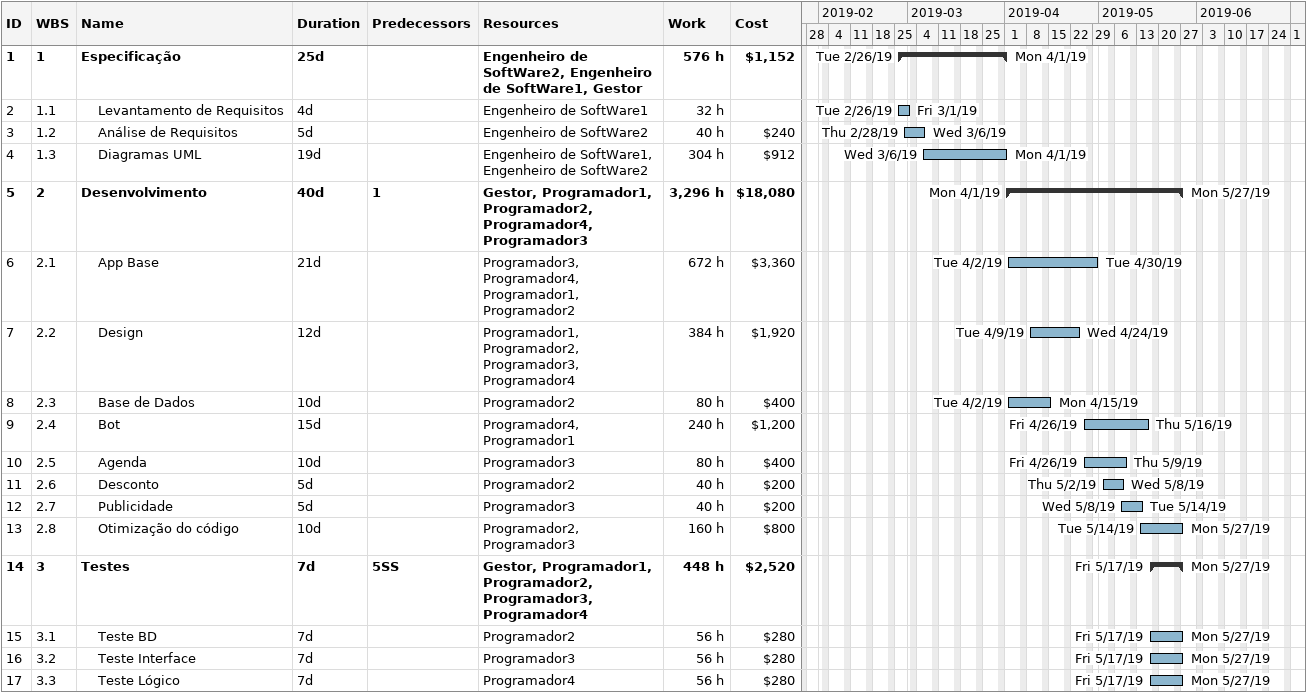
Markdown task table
| ID | WBS | Task | Duration | Start | Finish | Predecessors | Resources | Work (h) | Cost ($) |
|---|---|---|---|---|---|---|---|---|---|
| 1 | 1 | **Especificação** | 25d | 2019-02-26 | 2019-04-01 |  | Engenheiro de SoftWare2, Engenheiro de SoftWare1, Gestor | 576 | 1152 |
| 2 | 1.1 | Levantamento de Requisitos | 4d | 2019-02-26 | 2019-03-01 |  | Engenheiro de SoftWare1 | 32 |  |
| 3 | 1.2 | Análise de Requisitos | 5d | 2019-02-28 | 2019-03-06 |  | Engenheiro de SoftWare2 | 40 | 240 |
| 4 | 1.3 | Diagramas UML | 19d | 2019-03-06 | 2019-04-01 |  | Engenheiro de SoftWare1, Engenheiro de SoftWare2 | 304 | 912 |
| 5 | 2 | **Desenvolvimento** | 40d | 2019-04-01 | 2019-05-27 | 1 | Gestor, Programador1, Programador2, Programador4, Programador3 | 3296 | 18080 |
| 6 | 2.1 | App Base | 21d | 2019-04-02 | 2019-04-30 |  | Programador3, Programador4, Programador1, Programador2 | 672 | 3360 |
| 7 | 2.2 | Design | 12d | 2019-04-09 | 2019-04-24 |  | Programador1, Programador2, Programador3, Programador4 | 384 | 1920 |
| 8 | 2.3 | Base de Dados | 10d | 2019-04-02 | 2019-04-15 |  | Programador2 | 80 | 400 |
| 9 | 2.4 | Bot | 15d | 2019-04-26 | 2019-05-16 |  | Programador4, Programador1 | 240 | 1200 |
| 10 | 2.5 | Agenda | 10d | 2019-04-26 | 2019-05-09 |  | Programador3 | 80 | 400 |
| 11 | 2.6 | Desconto | 5d | 2019-05-02 | 2019-05-08 |  | Programador2 | 40 | 200 |
| 12 | 2.7 | Publicidade | 5d | 2019-05-08 | 2019-05-14 |  | Programador3 | 40 | 200 |
| 13 | 2.8 | Otimização do código | 10d | 2019-05-14 | 2019-05-27 |  | Programador2, Programador3 | 160 | 800 |
| 14 | 3 | **Testes** | 7d | 2019-05-17 | 2019-05-27 | 5SS | Gestor, Programador1, Programador2, Programador3, Programador4 | 448 | 2520 |
| 15 | 3.1 | Teste BD | 7d | 2019-05-17 | 2019-05-27 |  | Programador2 | 56 | 280 |
| 16 | 3.2 | Teste Interface | 7d | 2019-05-17 | 2019-05-27 |  | Programador3 | 56 | 280 |
| 17 | 3.3 | Teste Lógico | 7d | 2019-05-17 | 2019-05-27 |  | Programador4 | 56 | 280 |
